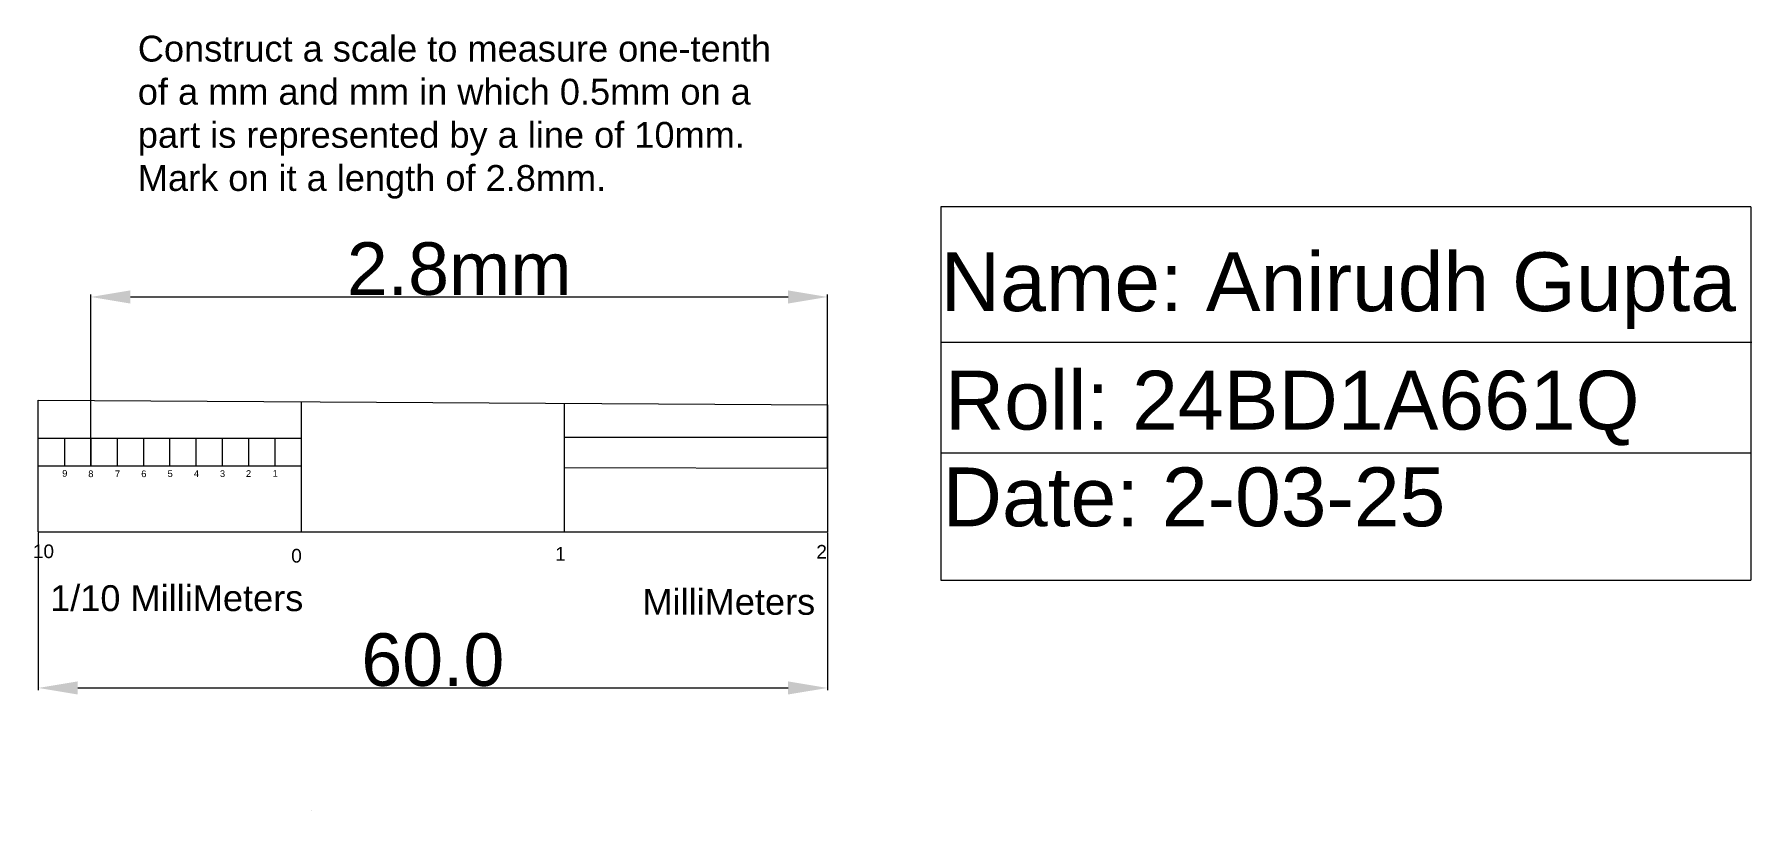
# Model space of a CAD drawing. Header units: millimetres. Extents: x 59 to 190, y 14 to 73.
import ezdxf

# ---------------------------------------------------------------- set-up
doc = ezdxf.new("R2010")
doc.units = ezdxf.units.MM
doc.header["$MEASUREMENT"] = 0
doc.header["$PDMODE"] = 1
doc.styles.get("Standard").update_dxf_attribs({"font": 'arial.ttf'})
doc.dimstyles.get("Standard").update_dxf_attribs({"dimtxt": 4, "dimasz": 3, "dimexe": 0.18, "dimexo": 0.0625, "dimgap": 0.09, "dimtad": 1, "dimdec": 1, "dimzin": 0, "dimdsep": 46, "dimtxsty": 'Standard', "dimcen": 0.09, "dimclrd": 6, "dimclre": 4, "dimadec": 0, "dimazin": 0, "dimtfac": 1, "dimtdec": 1, "dimtofl": 0, "dimtmove": 0, "dimatfit": 3, "dimfxl": 1, "dimtolj": 1, "dimtzin": 0, "dimarcsym": 0})

# ---------------------------------------------------------------- blocks, each defined once
blk = doc.blocks.new('*D2')
at = {"color": 4, "lineweight": -2, "transparency": 16777216}
for p, q in [((63.77, 40.38), (63.77, 53.36)), ((119.77, 40.21), (119.77, 53.36))]:
    blk.add_line(p, q, dxfattribs=at)
at = {"color": 6, "lineweight": -2, "transparency": 16777216}
blk.add_line((66.77, 53.18), (116.77, 53.18), dxfattribs=at)
at = {"color": 6, "transparency": 16777216}
for points in [[(66.77, 53.68), (66.77, 52.68), (63.77, 53.18)], [(116.77, 53.68), (116.77, 52.68), (119.77, 53.18)]]:
    blk.add_solid(points, dxfattribs=at)
at = {"layer": 'Defpoints', "color": 0, "transparency": 16777216}
for p in [(119.77, 53.18), (63.77, 40.32), (119.77, 40.15)]:
    blk.add_point(p, dxfattribs=at)
at = {"color": 0, "transparency": 16777216, "insert": (91.77, 55.31), "char_height": 4, "attachment_point": 5}
blk.add_mtext('\\A1;2.8mm', dxfattribs=at)
blk = doc.blocks.new('*D3')
at = {"color": 4, "lineweight": -2, "transparency": 16777216}
for p, q in [((59.77, 35.25), (59.77, 23.25)), ((119.77, 35.25), (119.77, 23.25))]:
    blk.add_line(p, q, dxfattribs=at)
at = {"color": 6, "lineweight": -2, "transparency": 16777216}
blk.add_line((62.77, 23.43), (116.77, 23.43), dxfattribs=at)
at = {"color": 6, "transparency": 16777216}
for points in [[(62.77, 23.93), (62.77, 22.93), (59.77, 23.43)], [(116.77, 23.93), (116.77, 22.93), (119.77, 23.43)]]:
    blk.add_solid(points, dxfattribs=at)
at = {"layer": 'Defpoints', "color": 0, "transparency": 16777216}
for p in [(59.77, 35.32), (119.77, 35.32), (119.77, 23.43)]:
    blk.add_point(p, dxfattribs=at)
at = {"color": 0, "transparency": 16777216, "insert": (89.77, 25.56), "char_height": 4, "attachment_point": 5}
blk.add_mtext('\\A1;60.0', dxfattribs=at)

msp = doc.modelspace()

# ---------------------------------------------------------------- linework, layer by layer
for p, q in [((128.38, 60.04), (128.38, 31.63)), ((189.97, 60.04), (128.38, 60.04)), ((189.97, 60.04), (189.97, 31.63)), ((128.38, 49.74), (190.03, 49.74)), ((59.77, 35.32), (59.77, 45.32)), ((59.77, 45.32), (119.77, 44.98)), ((79.77, 35.32), (79.77, 45.2)), ((99.77, 35.32), (99.77, 45.09)), ((119.77, 44.98), (119.77, 35.32)), ((59.77, 42.44), (79.77, 42.44)), ((61.77, 42.44), (61.77, 40.32)), ((63.77, 42.44), (63.77, 40.32)), ((65.77, 42.44), (65.77, 40.32)), ((67.77, 42.44), (67.77, 40.32)), ((69.76, 42.44), (69.76, 40.32)), ((71.76, 42.44), (71.76, 40.32)), ((73.76, 42.44), (73.76, 40.32)), ((75.76, 42.44), (75.76, 40.32)), ((77.76, 42.44), (77.76, 40.32)), ((99.77, 42.51), (119.77, 42.51)), ((128.38, 41.32), (189.97, 41.32)), ((59.77, 40.32), (79.77, 40.32)), ((99.77, 40.2), (119.77, 40.15)), ((59.77, 35.32), (119.77, 35.32)), ((128.38, 31.63), (189.97, 31.63)), ((80.57, 14.09), (80.57, 14.09))]:
    msp.add_line(p, q)
for p in [(61.77, 40.32), (63.77, 40.32), (65.77, 40.32), (67.77, 40.32), (69.77, 40.32), (71.77, 40.32), (73.77, 40.32), (75.77, 40.32), (77.77, 40.32), (79.77, 35.32), (99.77, 35.32)]:
    msp.add_point(p)

# ---------------------------------------------------------------- texts
for s, height, p in [('Name: Anirudh Gupta', 4.475, (128.38, 52.1)), ('Roll: 24BD1A661Q', 4.475, (128.69, 43.09)), ('9', 0.508, (61.59, 39.5)), ('8', 0.508, (63.57, 39.47)), ('7', 0.508, (65.6, 39.47)), ('6', 0.508, (67.6, 39.47)), ('5', 0.508, (69.6, 39.48)), ('4', 0.508, (71.6, 39.49)), ('3', 0.508, (73.58, 39.48)), ('2', 0.508, (75.56, 39.49)), ('1', 0.508, (77.59, 39.5)), ('Date: 2-03-25', 4.475, (128.52, 35.73)), ('10', 1.035, (59.36, 33.31)), ('0', 1.04, (79, 32.97)), ('1', 1.04, (99.06, 33.11)), ('2', 1.04, (118.92, 33.27)), ('1/10 MilliMeters', 1.9682, (60.67, 29.28)), ('MilliMeters', 1.9682, (105.7, 29))]:
    msp.add_text(s, height=height).set_placement(p)
at = {"insert": (67.34, 73.06), "char_height": 1.96817, "attachment_point": 1}
msp.add_mtext_dynamic_manual_height_columns('Construct a scale to measure one-tenth of a mm and mm in which 0.5mm on a part is represented by a line of 10mm. Mark on it a length of 2.8mm.', width=48.7166, gutter_width=9.84, heights=[12.55], dxfattribs=at)

# ---------------------------------------------------------------- dimensions: what is measured, and where the dimension line sits
dim = msp.add_linear_dim(base=(119.77, 53.18), p1=(63.77, 40.32), p2=(119.77, 40.15), text='2.8mm', dimstyle='Standard')
dim.commit()
dim.dimension.update_dxf_attribs({"geometry": '*D2', "text_midpoint": (91.77, 55.31)})
dim = msp.add_linear_dim(base=(119.77, 23.43), p1=(59.77, 35.32), p2=(119.77, 35.32), dimstyle='Standard')
dim.commit()
dim.dimension.update_dxf_attribs({"geometry": '*D3', "text_midpoint": (89.77, 25.56)})

doc.saveas('drawing.dxf')
